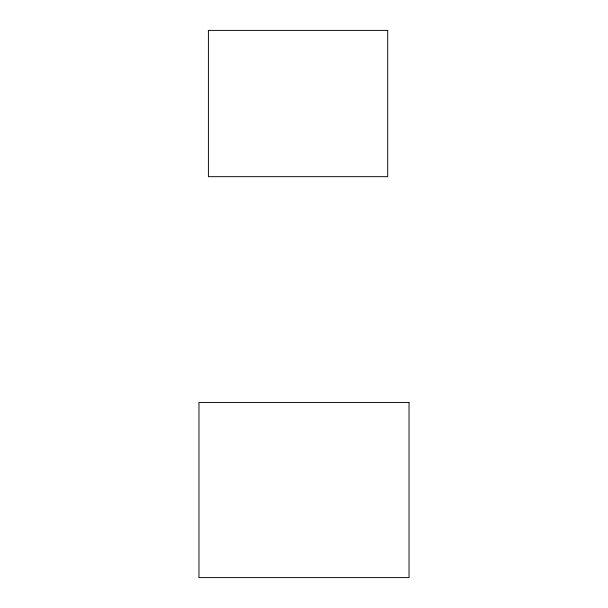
<?xml version="1.0" encoding="UTF-8"?>
<svg xmlns="http://www.w3.org/2000/svg" width="608" height="608" viewBox="0 0 608 608"><rect width="100%" height="100%" fill="white"/><g stroke="black" fill="none" stroke-linecap="round" stroke-linejoin="round"><path stroke-width="0.91" d="M387.699 30.4L208.407 30.4L208.407 176.67L387.699 176.67L387.699 30.4M409.032 402.549L198.968 402.549L198.968 577.6L409.032 577.6L409.032 402.549"/></g></svg>
